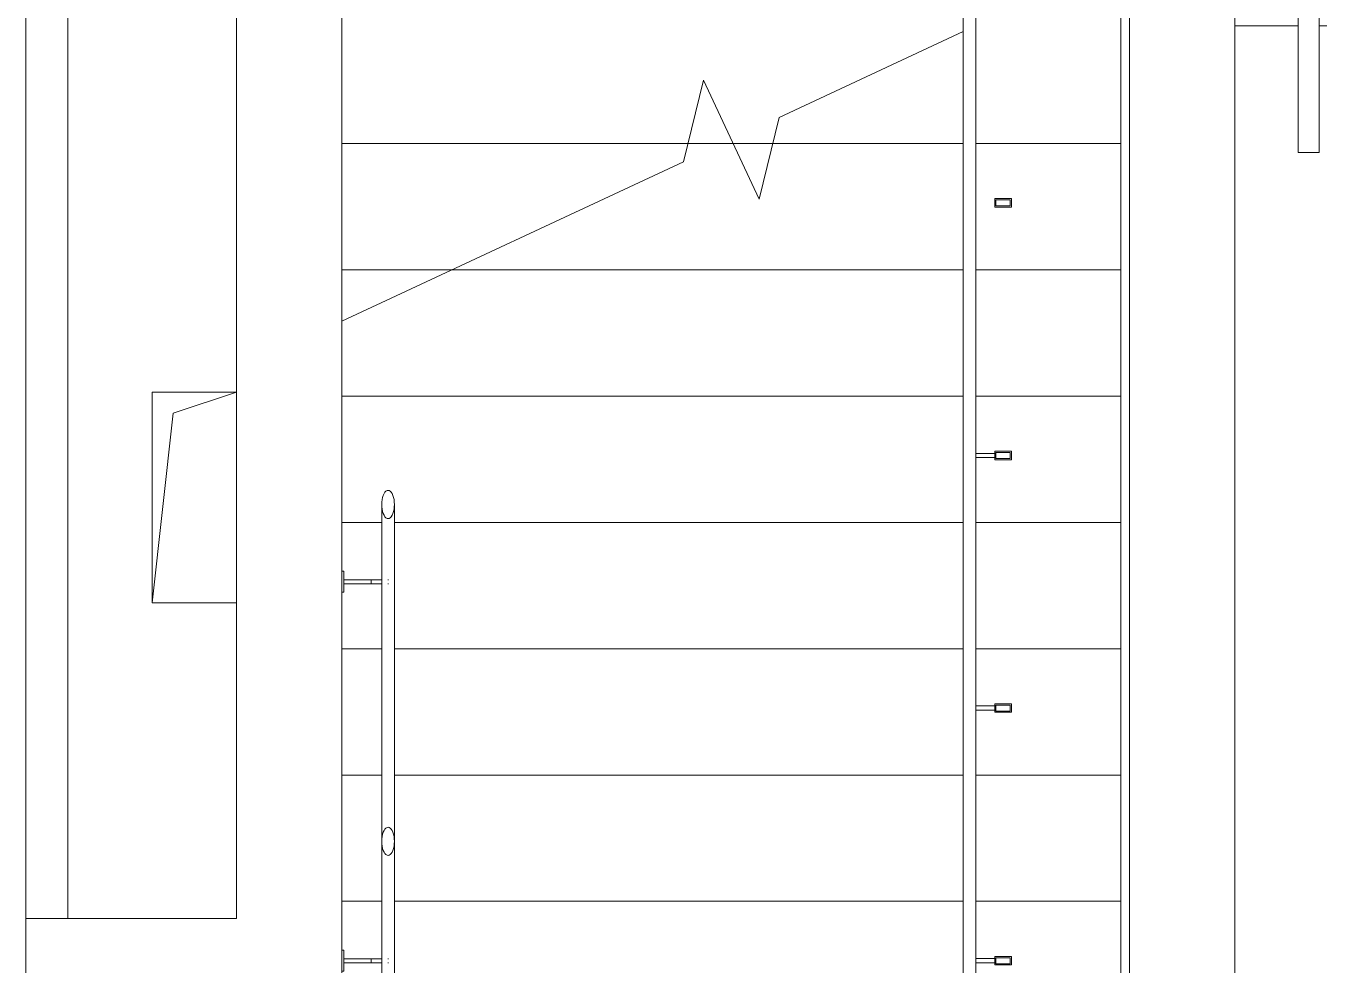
# Model space of a CAD drawing. Header units: millimetres. Extents: x 5993 to 95364, y 94667 to 143522.
# Drawn here: x 49707.1 to 49957, y 118157.7 to 118339.2 of the extents above; entities that cross this region are included whole.
import ezdxf

# ---------------------------------------------------------------- set-up
doc = ezdxf.new("R2010")
doc.units = ezdxf.units.MM
for name, color, linetype, lineweight in [('0-2', 7, 'Continuous', 9), ('Контуры', 7, 'Continuous', 9), ('Марки вырезов', 7, 'Continuous', 9), ('Обобщенные модели', 7, 'Continuous', 9), ('Ограждение', 7, 'Continuous', 9), ('Ограждение-1', 7, 'Continuous', 20), ('Перекрытия', 7, 'Continuous', 9), ('Стены-1', 7, 'Continuous', 13)]:
    doc.layers.add(name, color=color, linetype=linetype, lineweight=lineweight)

# ---------------------------------------------------------------- blocks, each defined once
blk = doc.blocks.new('AR_Отверстие прямоугольное _в плите_ - AR_Отверстие прямоугольное _в плите_-30229458-АИ2_01_План напольных покрытий и плинтусов 1го этажа _Часть 1_')
at = {"layer": 'Обобщенные модели'}
for p, q in [((99.9999999996036, 250.0000000752069), (-99.99999999959637, 250.0000000752069)), ((-99.99999999959637, 250.0000000752069), (-99.99999999959637, -250.0000000751931)), ((-49.99999999979637, 200.0000000754069), (99.9999999996036, 250.0000000752069)), ((-99.99999999959637, -250.0000000751931), (-49.99999999979637, 200.0000000754069)), ((-99.99999999959637, -250.0000000751931), (99.9999999996036, -250.0000000751931))]:
    blk.add_line(p, q, dxfattribs=at)
blk = doc.blocks.new('Ограждение 27 - Ограждение 2-32656548-АИ2_01_План напольных покрытий и плинтусов 1го этажа _Часть 1_')
at = {"layer": 'Ограждение'}
for p, q in [((7474.990257201762, 53326.14684446745), (7474.990257201762, 53015.99138669689)), ((7504.990257201755, 53015.99138669689), (7504.990257201755, 53326.14684446745)), ((7600.000000000109, 53189.8954048131), (7595.000000000136, 53189.8954048131)), ((7595.000000000065, 53189.89540481317), (7595.000000000065, 53189.04355047039)), ((7595.000000000065, 53189.04355047039), (7595.000000000065, 53189.89540481317)), ((7600.000000000109, 53189.8954048131), (7595.000000000136, 53189.8954048131)), ((7595.000000000065, 53189.89540481317), (7595.000000000065, 53189.04355047039)), ((7595.000000000065, 53139.89540481316), (7595.000000000065, 53189.89540481317)), ((7595.000000000136, 53170.0723184423), (7531.438459972411, 53170.0723184423)), ((7595.000000000136, 53170.0723184423), (7531.43845997242, 53170.0723184423)), ((7531.438459862886, 53160.0723184423), (7595.000000000136, 53160.0723184423)), ((7531.438459862903, 53160.0723184423), (7595.000000000136, 53160.0723184423)), ((7595.000000000065, 53140.74725915593), (7595.000000000065, 53139.89540481316)), ((7595.000000000065, 53139.89540481316), (7595.000000000065, 53140.74725915593)), ((7595.000000000065, 53140.74725915593), (7595.000000000065, 53139.89540481316)), ((7595.000000000136, 53139.89540481309), (7600.000000000109, 53139.89540481309)), ((7595.000000000136, 53139.89540481309), (7600.000000000109, 53139.89540481309)), ((7475.005017261827, 52995.94711682035), (7475.005017261827, 52864.32091254127)), ((7489.990257201689, 53015.99138669696), (7475.501369807353, 53015.99138669696)), ((7504.990257201689, 53015.99138669696), (7489.990257201689, 53015.99138669696)), ((7505.005017261828, 52864.32091254129), (7505.005017261828, 52995.94711682032)), ((7725.000000000349, 52931.04195936726), (7725.000000000349, 52926.0419593673)), ((7725.000000000349, 52931.04195936726), (7725.000000000349, 52926.0419593673)), ((7725.000000000282, 52926.04195936737), (7725.851854343055, 52926.04195936737)), ((7725.851854343055, 52926.04195936737), (7725.000000000282, 52926.04195936737)), ((7725.000000000282, 52926.04195936737), (7725.851854343055, 52926.04195936737)), ((7775.000000000281, 52926.04195936737), (7725.000000000282, 52926.04195936737)), ((7744.823086371139, 52926.0419593673), (7744.823086371139, 52861.09454141163)), ((7744.823086371139, 52926.0419593673), (7744.823086371139, 52861.09454141163)), ((7754.823086371145, 52861.09454130213), (7754.823086371145, 52926.0419593673)), ((7754.823086371137, 52861.09454130213), (7754.823086371137, 52926.0419593673)), ((7774.148145657507, 52926.04195936737), (7775.000000000281, 52926.04195936737)), ((7775.000000000281, 52926.04195936737), (7774.148145657507, 52926.04195936737)), ((7774.148145657507, 52926.04195936737), (7775.000000000281, 52926.04195936737)), ((7775.000000000355, 52926.0419593673), (7775.000000000355, 52931.04195936726)), ((7775.000000000355, 52926.0419593673), (7775.000000000355, 52931.04195936726)), ((8625.000000000144, 52931.04195936726), (8625.000000000144, 52926.0419593673)), ((8625.000000000075, 52926.04195936737), (8625.851854342847, 52926.04195936737)), ((8675.000000000073, 52926.04195936737), (8625.000000000075, 52926.04195936737)), ((8644.823086370934, 52926.0419593673), (8644.823086370934, 52861.09454141163)), ((8654.823086370932, 52861.09454130211), (8654.823086370932, 52926.0419593673)), ((8674.1481456573, 52926.04195936737), (8675.000000000073, 52926.04195936737)), ((8675.000000000151, 52926.0419593673), (8675.000000000151, 52931.04195936726)), ((8033.541014333984, 52836.04195936723), (7514.395742474318, 52836.04195936723)), ((8833.541014333976, 52836.04195936721), (8033.541014333984, 52836.04195936721)), ((7514.395742474318, 52806.04195936726), (8033.541014333984, 52806.04195936723)), ((8033.541014333984, 52806.04195936723), (8833.541014333976, 52806.04195936723))]:
    blk.add_line(p, q, dxfattribs=at)
at = {"layer": 'Ограждение', "flags": 128}
for points in [[(7474.990257201762, 53376.14684446746), (7475.002255601851, 53376.74668448025), (7475.038231607225, 53377.345564877), (7475.098127663954, 53377.94252757679), (7475.181847951128, 53378.53661756667), (7475.289258534144, 53379.12688442939), (7475.420187578985, 53379.71238386386), (7475.574425627104, 53380.29217919591), (7475.751725930523, 53380.8653428767), (7475.951804846587, 53381.4309579666), (7476.17434229172, 53381.98811960207), (7476.418982253461, 53382.53593644346), (7476.685333360076, 53383.07353210058), (7476.972969506607, 53383.60004653512), (7477.281430536559, 53384.11463743628), (7477.610222978113, 53384.61648156838), (7477.958820833496, 53385.10477608791), (7478.3266664205, 53385.57873982774), (7478.71317126465, 53386.03761454703), (7479.117717040654, 53386.48066614412), (7479.539656561557, 53386.90718583094), (7479.978314814143, 53387.31649126703), (7480.432990038782, 53387.70792765095), (7480.902954852106, 53388.080868768), (7481.38745741068, 53388.43471799196), (7481.885722613748, 53388.76890923958), (7482.396953343271, 53389.08290787611), (7482.920331739161, 53389.37621157072), (7483.455020507615, 53389.64835110011), (7484.000164260675, 53389.89889109903), (7484.554890884616, 53390.12743075697), (7485.118312935175, 53390.33360445921), (7485.689529057281, 53390.5170823718), (7486.267625426979, 53390.67757096924), (7486.851677213393, 53390.81481350398), (7487.440750058255, 53390.92859041729), (7488.033901570688, 53391.01871969033)], [(7474.990257201762, 53376.14684446748), (7474.990257201762, 53376.10684980052), (7474.990257201762, 53375.9869297826), (7474.990257201762, 53375.78727626016), (7474.990257201762, 53375.50820863625), (7474.990257201762, 53375.15017335953), (7474.990257201762, 53374.71374321008), (7474.990257201762, 53374.19961638302), (7474.990257201762, 53373.60861537158), (7474.990257201762, 53372.94168565136), (7474.990257201762, 53372.19989416763), (7474.990257201762, 53371.38442762847), (7474.990257201762, 53370.49659060643), (7474.990257201762, 53369.53780345134), (7474.990257201762, 53368.50960001814), (7474.990257201762, 53367.41362521295), (7474.990257201762, 53366.25163236168), (7474.990257201762, 53365.02548040502), (7474.990257201762, 53363.73713092451), (7474.990257201762, 53362.38864500452), (7474.990257201762, 53360.98217993484), (7474.990257201762, 53359.51998575954), (7474.990257201762, 53358.00440167741), (7474.990257201762, 53356.43785229963), (7474.990257201762, 53354.82284377111), (7474.990257201762, 53353.16195976087), (7474.990257201762, 53351.4578573291), (7474.990257201762, 53349.71326267615), (7474.990257201762, 53347.93096678131), (7474.990257201762, 53346.11382093777), (7474.990257201762, 53344.2647321913), (7474.990257201762, 53342.38665868939), (7474.990257201762, 53340.48260494904), (7474.990257201762, 53338.5556170501), (7474.990257201762, 53336.60877776203), (7474.990257201762, 53334.64520161247), (7474.990257201762, 53332.66802990437), (7474.990257201762, 53330.68042569068), (7474.990257201762, 53328.68556871412), (7474.990257201762, 53326.68665032036), (7474.990257201762, 53326.14684446745)], [(7474.990257201762, 53326.14684446745), (7474.990257201762, 53328.1463111768), (7474.990257201762, 53330.14257916591), (7474.990257201762, 53332.13245483191), (7474.990257201762, 53334.11275479819), (7474.990257201762, 53336.08031100722), (7474.990257201762, 53338.03197578882), (7474.990257201762, 53339.96462689568), (7474.990257201762, 53341.87517249827), (7474.990257201762, 53343.76055613122), (7474.990257201762, 53345.6177615829), (7474.990257201762, 53347.44381772077), (7474.990257201762, 53349.23580324454), (7474.990257201762, 53350.99085135965), (7474.990257201762, 53352.70615436351), (7474.990257201762, 53354.37896813721), (7474.990257201762, 53356.00661653558), (7474.990257201762, 53357.58649566837), (7474.990257201762, 53359.11607806603), (7474.990257201762, 53360.59291672299), (7474.990257201762, 53362.01464901244), (7474.990257201762, 53363.37900046601), (7474.990257201762, 53364.68378841241), (7474.990257201762, 53365.92692546928), (7474.990257201762, 53367.10642288251), (7474.990257201762, 53368.22039370785), (7474.990257201762, 53369.26705582963), (7474.990257201762, 53370.2447348117), (7474.990257201762, 53371.15186657629), (7474.990257201762, 53371.98699990605), (7474.990257201762, 53372.74879876582), (7474.990257201762, 53373.43604443994), (7474.990257201762, 53374.04763748191), (7474.990257201762, 53374.58259947336), (7474.990257201762, 53375.04007458923), (7474.990257201762, 53375.41933096689), (7474.990257201762, 53375.71976187704), (7474.990257201762, 53375.94088669434), (7474.990257201762, 53376.08235166624), (7474.990257201762, 53376.14393047897), (7474.990257201762, 53376.14684446746)], [(7491.785940311092, 53391.03897400526), (7492.380030300978, 53390.95525371807), (7492.970297163692, 53390.84784313507), (7493.555796598172, 53390.71691409023), (7494.135591930226, 53390.56267604211), (7494.708755611006, 53390.38537573869), (7495.27437070089, 53390.18529682262), (7495.831532336396, 53389.96275937751), (7496.379349177752, 53389.71811941577), (7496.916944834881, 53389.45176830915), (7497.44345926942, 53389.16413216263), (7497.958050170574, 53388.85567113266), (7498.459894302686, 53388.52687869109), (7498.948188822201, 53388.17828083574), (7499.422152562034, 53387.81043524873), (7499.881027281332, 53387.42393040456), (7500.324078878416, 53387.01938462858), (7500.750598565259, 53386.59744510766), (7501.15990400132, 53386.15878685509), (7501.551340385248, 53385.70411163045)], [(7501.924281502304, 53385.23414681711), (7502.278130726275, 53384.74964425854), (7502.612321973878, 53384.25137905549), (7502.926320610411, 53383.74014832595), (7503.21962430504, 53383.21676993006), (7503.491763834408, 53382.6820811616), (7503.742303833342, 53382.13693740856), (7503.970843491267, 53381.58221078461), (7504.1770171935, 53381.01878873403), (7504.360495106094, 53380.44757261193), (7504.520983703533, 53379.86947624223), (7504.658226238296, 53379.28542445582), (7504.772003151583, 53378.69635161097), (7504.862132424635, 53378.10320009852), (7504.928469869825, 53377.50691883442), (7504.970909361399, 53376.90846174145), (7504.989383005209, 53376.30878622333), (7504.990257201764, 53376.14684446746)], [(7504.990257201755, 53326.14684446745), (7504.990257201755, 53328.1463111768), (7504.990257201755, 53330.14257916591), (7504.990257201755, 53332.13245483191), (7504.990257201764, 53334.11275479819), (7504.990257201764, 53336.08031100722), (7504.990257201764, 53338.03197578882), (7504.990257201764, 53339.96462689568), (7504.990257201764, 53341.87517249827), (7504.990257201764, 53343.76055613122), (7504.990257201764, 53345.6177615829), (7504.990257201764, 53347.44381772077), (7504.990257201764, 53349.23580324454), (7504.990257201764, 53350.99085135965), (7504.990257201764, 53352.70615436351), (7504.990257201764, 53354.37896813721), (7504.990257201764, 53356.0066165356), (7504.990257201764, 53357.58649566838), (7504.990257201764, 53359.11607806603), (7504.990257201764, 53360.59291672301), (7504.990257201764, 53362.01464901244), (7504.990257201764, 53363.37900046601), (7504.990257201764, 53364.68378841241), (7504.990257201764, 53365.92692546929), (7504.990257201764, 53367.10642288251), (7504.990257201764, 53368.22039370787), (7504.990257201764, 53369.26705582963), (7504.990257201764, 53370.24473481171), (7504.990257201764, 53371.15186657629), (7504.990257201764, 53371.98699990606), (7504.990257201764, 53372.74879876582), (7504.990257201764, 53373.43604443996), (7504.990257201764, 53374.04763748193), (7504.990257201764, 53374.58259947338), (7504.990257201764, 53375.04007458923), (7504.990257201764, 53375.41933096689), (7504.990257201764, 53375.71976187704), (7504.990257201764, 53375.94088669436), (7504.990257201764, 53376.08235166624), (7504.990257201764, 53376.14393047897), (7504.990257201764, 53376.14684446748)], [(7504.990257201764, 53376.14684446746), (7504.990257201764, 53376.10684980052), (7504.990257201764, 53375.98692978259), (7504.990257201764, 53375.78727626015), (7504.990257201764, 53375.50820863623), (7504.990257201764, 53375.1501733595), (7504.990257201764, 53374.71374321006), (7504.990257201764, 53374.199616383), (7504.990257201764, 53373.60861537158), (7504.990257201764, 53372.94168565136), (7504.990257201764, 53372.19989416761), (7504.990257201764, 53371.38442762847), (7504.990257201764, 53370.49659060643), (7504.990257201764, 53369.53780345134), (7504.990257201764, 53368.50960001814), (7504.990257201764, 53367.41362521293), (7504.990257201764, 53366.25163236168), (7504.990257201764, 53365.025480405), (7504.990257201764, 53363.73713092449), (7504.990257201764, 53362.38864500452), (7504.990257201764, 53360.98217993482), (7504.990257201764, 53359.51998575954), (7504.990257201764, 53358.00440167741), (7504.990257201764, 53356.43785229963), (7504.990257201764, 53354.82284377109), (7504.990257201764, 53353.16195976087), (7504.990257201764, 53351.4578573291), (7504.990257201764, 53349.71326267615), (7504.990257201764, 53347.9309667813), (7504.990257201764, 53346.11382093777), (7504.990257201764, 53344.2647321913), (7504.990257201764, 53342.38665868939), (7504.990257201764, 53340.48260494904), (7504.990257201764, 53338.55561705009), (7504.990257201764, 53336.60877776203), (7504.990257201764, 53334.64520161247), (7504.990257201764, 53332.66802990437), (7504.990257201764, 53330.68042569068), (7504.990257201764, 53328.68556871412), (7504.990257201764, 53326.68665032036)], [(7490.455316178895, 53170.0723184423), (7490.501432305567, 53170.0723184423), (7490.613415117584, 53170.0723184423), (7490.791085466354, 53170.0723184423), (7491.034159117215, 53170.0723184423), (7491.342247204168, 53170.0723184423), (7491.714856852025, 53170.0723184423), (7492.151391964793, 53170.0723184423)], [(7492.117797588432, 53160.0723184423), (7491.685848844581, 53160.0723184423), (7491.317871972282, 53160.0723184423), (7491.014455656034, 53160.0723184423), (7490.776085297231, 53160.0723184423), (7490.603142237591, 53160.0723184423), (7490.495903149117, 53160.0723184423), (7490.455316178825, 53160.0723184423)], [(7531.438455558427, 53160.0723184423), (7529.790326323228, 53160.0723184423), (7528.145209924146, 53160.0723184423), (7526.505738196468, 53160.0723184423), (7524.874533945243, 53160.0723184423), (7523.254206749288, 53160.0723184423), (7521.64734878646, 53160.0723184423), (7520.056530686744, 53160.0723184423), (7518.484297419712, 53160.0723184423), (7516.933164223219, 53160.0723184423), (7515.405612579491, 53160.0723184423), (7513.904086245284, 53160.0723184423), (7512.430987342438, 53160.0723184423), (7510.988672514938, 53160.0723184423), (7509.579449158846, 53160.0723184423), (7508.205571730895, 53160.0723184423), (7506.869238141917, 53160.0723184423), (7505.572586240568, 53160.0723184423)], [(7531.438455558427, 53160.0723184423), (7529.790326323228, 53160.0723184423), (7528.145209924155, 53160.0723184423), (7526.505738196476, 53160.0723184423), (7524.874533945252, 53160.0723184423), (7523.254206749296, 53160.0723184423), (7521.64734878647, 53160.0723184423), (7520.056530686753, 53160.0723184423), (7518.484297419721, 53160.0723184423), (7516.933164223227, 53160.0723184423), (7515.405612579491, 53160.0723184423), (7513.904086245293, 53160.0723184423), (7512.430987342438, 53160.0723184423), (7510.988672514938, 53160.0723184423), (7509.579449158846, 53160.0723184423), (7508.205571730903, 53160.0723184423), (7506.869238141917, 53160.0723184423), (7505.572586240576, 53160.0723184423)], [(7505.664692183957, 53170.0723184423), (7506.964274975497, 53170.0723184423), (7508.303387416005, 53170.0723184423), (7509.679887211232, 53170.0723184423), (7511.091572255164, 53170.0723184423), (7512.536184152853, 53170.0723184423), (7514.011411833453, 53170.0723184423), (7515.514895247353, 53170.0723184423), (7517.044229141831, 53170.0723184423), (7518.596966908894, 53170.0723184423), (7520.170624499337, 53170.0723184423), (7521.762684396711, 53170.0723184423), (7523.370599644823, 53170.0723184423), (7524.991797922255, 53170.0723184423), (7526.623685657614, 53170.0723184423), (7528.263652178635, 53170.0723184423), (7529.909073888726, 53170.0723184423), (7531.43845539158, 53170.0723184423)], [(7505.664692183966, 53170.0723184423), (7506.964274975497, 53170.0723184423), (7508.303387416005, 53170.0723184423), (7509.679887211241, 53170.0723184423), (7511.091572255164, 53170.0723184423), (7512.536184152862, 53170.0723184423), (7514.011411833453, 53170.0723184423), (7515.514895247361, 53170.0723184423), (7517.04422914184, 53170.0723184423), (7518.596966908894, 53170.0723184423), (7520.170624499337, 53170.0723184423), (7521.76268439672, 53170.0723184423), (7523.370599644833, 53170.0723184423), (7524.991797922263, 53170.0723184423), (7526.623685657622, 53170.0723184423), (7528.263652178653, 53170.0723184423), (7529.909073888743, 53170.0723184423), (7531.438455391588, 53170.0723184423)], [(7474.874222154612, 52993.36875067492), (7474.874222154612, 52994.29314598473), (7474.874222154612, 52995.25179702348), (7474.874222154612, 52996.24317015403), (7474.874222154612, 52997.26567939081), (7474.874222154612, 52998.31768893723), (7474.874222154612, 52999.3975158024), (7474.874222154612, 53000.50343249368), (7474.874222154612, 53001.63366978029), (7474.874222154612, 53002.78641952367), (7474.874222154612, 53003.95983757014), (7474.874222154612, 53005.15204670114), (7474.874222154612, 53006.36113963638), (7474.874222154612, 53007.58518208509), (7474.874222154612, 53008.8222158405), (7474.874222154612, 53010.07026191243), (7474.874222154612, 53011.32732369345), (7474.874222154612, 53012.59139015285), (7474.874222154612, 53013.86043905394), (7474.874222154612, 53015.13244018923), (7474.874222154612, 53015.99204209118)], [(7474.874222154612, 52994.29314598471), (7474.874222154612, 52995.25179702348), (7474.874222154612, 52996.24317015403), (7474.874222154612, 52997.26567939081), (7474.874222154612, 52998.31768893723), (7474.874222154612, 52999.3975158024), (7474.874222154612, 53000.50343249368), (7474.874222154612, 53001.63366978029), (7474.874222154612, 53002.78641952367), (7474.874222154612, 53003.95983757014), (7474.874222154612, 53005.15204670114), (7474.874222154612, 53006.36113963638), (7474.874222154612, 53007.58518208509), (7474.874222154612, 53008.8222158405), (7474.874222154612, 53010.07026191243), (7474.874222154612, 53011.32732369345), (7474.874222154612, 53012.59139015285), (7474.874222154612, 53013.86043905394), (7474.874222154612, 53015.13244018923), (7474.874222154612, 53015.99204209118)], [(7504.874222154604, 53015.99204209118), (7504.874222154604, 53014.71919825591), (7504.874222154604, 53013.44793282326), (7504.874222154604, 53012.18027954675), (7504.874222154604, 53010.91826640123), (7504.874222154604, 53009.66391233848), (7504.874222154604, 53008.41922405744), (7504.874222154604, 53007.18619279384), (7504.874222154604, 53005.96679113466), (7504.874222154604, 53004.76296986245), (7504.874222154604, 53003.57665483441), (7504.874222154604, 53002.40974390153), (7504.874222154604, 53001.2641038724), (7504.874222154604, 53000.14156752667), (7504.874222154604, 52999.04393068302), (7504.874222154604, 52997.97294932621), (7504.874222154604, 52996.93033679802), (7504.874222154604, 52995.91776105604), (7504.874222154604, 52994.93684200546), (7504.874222154604, 52993.98914890755), (7504.874222154604, 52993.36875067492)], [(7504.874222154604, 53015.99138669689), (7504.874222154604, 53014.71919825591), (7504.874222154604, 53013.44793282326), (7504.874222154604, 53012.18027954675), (7504.874222154604, 53010.91826640123), (7504.874222154604, 53009.66391233848), (7504.874222154604, 53008.41922405744), (7504.874222154604, 53007.18619279384), (7504.874222154604, 53005.96679113466), (7504.874222154604, 53004.76296986245), (7504.874222154604, 53003.57665483441), (7504.874222154604, 53002.40974390153), (7504.874222154604, 53001.2641038724), (7504.874222154604, 53000.14156752667), (7504.874222154604, 52999.04393068302), (7504.874222154604, 52997.97294932621)], [(7744.823086371139, 52836.62035641974), (7744.823086371139, 52837.95946886042), (7744.823086371139, 52839.3359686558), (7744.823086371139, 52840.74765369982), (7744.823086371139, 52842.19226559767), (7744.823086371139, 52843.66749327836), (7744.823086371139, 52845.17097669237), (7744.823086371139, 52846.70031058693), (7744.823086371139, 52848.25304835406), (7744.823086371139, 52849.82670594458), (7744.823086371139, 52851.41876584203), (7744.823086371139, 52853.0266810902), (7744.823086371139, 52854.64787936767), (7744.823086371139, 52856.27976710308), (7744.823086371139, 52857.91973362412), (7744.823086371139, 52859.56515533424), (7744.823086371139, 52861.0945368308)], [(7744.823086371139, 52836.62035641976), (7744.823086371139, 52837.95946886042), (7744.823086371139, 52839.3359686558), (7744.823086371139, 52840.74765369982), (7744.823086371139, 52842.19226559767), (7744.823086371139, 52843.66749327836), (7744.823086371139, 52845.17097669237), (7744.823086371139, 52846.70031058694), (7744.823086371139, 52848.25304835408), (7744.823086371139, 52849.82670594458), (7744.823086371139, 52851.41876584203), (7744.823086371139, 52853.0266810902), (7744.823086371139, 52854.64787936767), (7744.823086371139, 52856.27976710308), (7744.823086371139, 52857.91973362412), (7744.823086371139, 52859.56515533424), (7744.823086371139, 52861.0945368308)], [(7754.823086371145, 52861.09453699765), (7754.823086371145, 52859.44640776247), (7754.823086371145, 52857.80129136336), (7754.823086371145, 52856.1618196357), (7754.823086371145, 52854.53061538448), (7754.823086371145, 52852.91028818852), (7754.823086371145, 52851.3034302257), (7754.823086371145, 52849.71261212596), (7754.823086371145, 52848.14037885895), (7754.823086371145, 52846.58924566245), (7754.823086371145, 52845.06169401872), (7754.823086371145, 52843.56016768451), (7754.823086371145, 52842.08706878167), (7754.823086371145, 52840.64475395417), (7754.823086371145, 52839.23553059809), (7754.823086371145, 52837.86165317013), (7754.823086371145, 52836.52531958117)], [(7754.823086371145, 52861.09453699763), (7754.823086371145, 52859.44640776247), (7754.823086371145, 52857.80129136336), (7754.823086371145, 52856.1618196357), (7754.823086371145, 52854.53061538448), (7754.823086371145, 52852.91028818852), (7754.823086371145, 52851.3034302257), (7754.823086371145, 52849.71261212596), (7754.823086371145, 52848.14037885895), (7754.823086371145, 52846.58924566245), (7754.823086371145, 52845.06169401872), (7754.823086371145, 52843.56016768451), (7754.823086371145, 52842.08706878167), (7754.823086371145, 52840.64475395417), (7754.823086371145, 52839.23553059809), (7754.823086371145, 52837.86165317013), (7754.823086371145, 52836.52531958117)], [(8644.823086370934, 52836.62035641474), (8644.823086370934, 52837.95946885524), (8644.823086370934, 52839.33596865048), (8644.823086370934, 52840.74765369439), (8644.823086370934, 52842.19226559209), (8644.823086370934, 52843.66749327267), (8644.823086370934, 52845.17097668658), (8644.823086370934, 52846.70031058106), (8644.823086370934, 52848.2530483481), (8644.823086370934, 52849.82670593855), (8644.823086370934, 52851.41876583593), (8644.823086370934, 52853.02668108403), (8644.823086370934, 52854.64787936149), (8644.823086370934, 52856.27976709684), (8644.823086370934, 52857.91973361785), (8644.823086370934, 52859.56515532795), (8644.823086370934, 52861.0945368308)], [(8654.823086370932, 52861.09453699763), (8654.823086370932, 52859.44640776245), (8654.823086370932, 52857.80129136336), (8654.823086370932, 52856.1618196357), (8654.823086370932, 52854.53061538446), (8654.823086370932, 52852.91028818852), (8654.823086370932, 52851.30343022569), (8654.823086370932, 52849.71261212596), (8654.823086370932, 52848.14037885894), (8654.823086370932, 52846.58924566245), (8654.823086370932, 52845.06169401872), (8654.823086370932, 52843.56016768451), (8654.823086370932, 52842.08706878166), (8654.823086370932, 52840.64475395417), (8654.823086370932, 52839.23553059807), (8654.823086370932, 52837.86165317013), (8654.823086370932, 52836.52531958117)], [(7744.823086371139, 52820.1113976182), (7744.823086371139, 52820.15751374512), (7744.823086371139, 52820.2694965574), (7744.823086371139, 52820.44716690639), (7744.823086371139, 52820.69024055752), (7744.823086371139, 52820.99832864472), (7744.823086371139, 52821.37093829282), (7744.823086371139, 52821.80747340585)], [(7754.823086371145, 52821.7738790277), (7754.823086371145, 52821.34193028384), (7754.823086371145, 52820.97395341154), (7754.823086371145, 52820.67053709531), (7754.823086371145, 52820.4321667365), (7754.823086371145, 52820.25922367686), (7754.823086371145, 52820.15198458836), (7754.823086371145, 52820.11139761813)], [(8644.823086370934, 52820.11139761813), (8644.823086370934, 52820.15751374479), (8644.823086370934, 52820.26949655682), (8644.823086370934, 52820.44716690558), (8644.823086370934, 52820.69024055645), (8644.823086370934, 52820.99832864341), (8644.823086370934, 52821.37093829126), (8644.823086370934, 52821.80747340404)], [(8654.823086370932, 52821.77387902769), (8654.823086370932, 52821.34193028384), (8654.823086370932, 52820.97395341151), (8654.823086370932, 52820.67053709528), (8654.823086370932, 52820.43216673649), (8654.823086370932, 52820.25922367684), (8654.823086370932, 52820.15198458836), (8654.823086370932, 52820.11139761808)]]:
    blk.add_lwpolyline(points, dxfattribs=at)
at = {"layer": 'Ограждение'}
for centre, major_axis, ratio, start_param, end_param in [((7489.874222154538, 52993.36875067498), (15.00000000000025, 0), 0.7018689370315389, 2.879793265790336, 3.141592653589793), ((7490.005017261755, 52995.94711682043), (15, 0), 0.4999999999995149, 2.879793265790732, 3.141592653589793), ((7489.874222154538, 53015.99204209127), (15.00000000000022, 0), 0.00899322340604612, 3.423664164021683, 4.712388980384683), ((7489.874222154538, 52993.36875067498), (15.00000000000129, 0), 0.7018689370314799, 2.617993877991429, 2.858000950425917), ((7489.874222154538, 52993.36875067498), (15.00000000000125, 0), 0.701868937031774, 2.356194490192345, 2.60480652659188), ((7489.874222154538, 52993.36875067498), (15, 0), 0.7018689370321226, 1.570796326794897, 2.34573076320334), ((7490.005017261755, 52995.94711682043), (14.99999999999925, 0), 0.5000000000000892, 1.570796326794897, 1.936350034994021), ((7489.874222154538, 53015.99204209127), (15, 0), 0.008993223406529674, 4.712388980384683, 6.021385919372582), ((7489.874222154538, 52993.36875067498), (15.0000000000006, 0), 0.7018689370318041, 0.7853981633974697, 1.570796326794897), ((7490.005017261755, 52995.94711682043), (15, 0), 0.4999999999995149, 1.205242618596098, 1.570796326794897), ((7490.005017261755, 52995.94711682043), (15.00000000000029, 0), 0.4999999999998156, 1.056662665336255, 1.201794863209651), ((7489.874222154538, 52993.36875067498), (15.0000000000005, 0), 0.7018689370319368, 0.5235987755981124, 0.7724590963363539), ((7489.874222154538, 52993.36875067498), (14.99999999999937, 0), 0.7018689370320483, 0.2617993877992912, 0.5047413523992234), ((7490.005017261755, 52995.94711682043), (14.99999999999937, 0), 0.5000000000001658, 0, 0.2617993877987511), ((7490.005017261755, 52864.32091254136), (14.99999999999966, 0), 0.4999999999997847, 2.887261304623613, 3.314837431091198), ((7490.005017261755, 52864.32091254136), (15, 0), 0.5, 3.141592653589793, 3.314837431091125), ((7490.005017261755, 52864.32091254136), (15.00000000000067, 0), 0.4999999999998092, 2.617993877993648, 2.879793265790879), ((7490.005017261755, 52864.32091254136), (15.00000000000023, 0), 0.5000000000001704, 2.379792600051712, 2.592754598251327), ((7490.005017261755, 52864.32091254136), (15.00000000000067, 0), 0.5000000000001968, 2.103836873762625, 2.335299294845805), ((7490.005017261755, 52864.32091254136), (15.00000000000021, 0), 0.5000000000001499, 1.849120097510622, 2.075214447653083), ((7490.005017261755, 52864.32091254136), (14.99999999999969, 0), 0.4999999999997549, 1.577018755591747, 1.81842494184915), ((7490.005017261755, 52864.32091254136), (15, 0), 0.5, 0, 1.047197551196964), ((7514.395742474243, 52821.04195936732), (0, 14.99999999999272), 0.4472135955001903, 1.308996938995489, 1.570796326794898), ((7514.395742474243, 52821.04195936732), (0, 15), 0.4472135954999734, 1.570796326794898, 3.141592653589789)]:
    blk.add_ellipse(centre, major_axis=major_axis, ratio=ratio, start_param=start_param, end_param=end_param, dxfattribs=at)
for points in [[(7531.435994510206, 53169.99631394668), (7531.437611434263, 53170.09729278099), (7531.440981176143, 53170.09765282709), (7531.445841882935, 53169.49028109586), (7531.449871051948, 53168.35335540582), (7531.452567049827, 53166.81691676953), (7531.453159776032, 53165.6538428456), (7531.45318130645, 53165.07231844236)], [(7531.435994510195, 53169.99631394668), (7531.437611434252, 53170.09729278099), (7531.439288501254, 53170.09517430743), (7531.440948858459, 53169.9963341937)], [(7531.45318130645, 53165.07231844237), (7531.453159282049, 53164.49061975267), (7531.452565987175, 53163.32749435613), (7531.44987717552, 53161.7938414976), (7531.445842887936, 53160.65406712565), (7531.442601068363, 53160.24960234616), (7531.440950013316, 53160.14837335364)], [(7744.899090866767, 52861.09207594958), (7744.798112032462, 52861.09369287363), (7744.797751986337, 52861.0970626155), (7745.40512371758, 52861.10192332232), (7746.542049407654, 52861.10595249133), (7748.07848804392, 52861.10864848916), (7749.24156196784, 52861.10924121539), (7749.823086371071, 52861.10926274581)], [(7744.899090866768, 52861.09207594958), (7744.798112032463, 52861.09369287363), (7744.800230506016, 52861.09536994062), (7744.899070619743, 52861.09703029784)], [(7749.823086371072, 52861.10926274581), (7750.404785060757, 52861.10924072141), (7751.567910457287, 52861.10864742655), (7753.101563315823, 52861.10595861491), (7754.241337687797, 52861.10192432731), (7754.645802467287, 52861.09868250773), (7754.747031459794, 52861.09703145271)], [(8644.89909086656, 52861.09207594957), (8644.798112032255, 52861.09369287363), (8644.797751986129, 52861.09706261548), (8645.405123717377, 52861.10192332232), (8646.542049407448, 52861.10595249133), (8648.078488043699, 52861.10864848915), (8649.241561967627, 52861.10924121537), (8649.823086370865, 52861.1092627458)], [(8649.823086370865, 52861.1092627458), (8650.40478506055, 52861.1092407214), (8651.56791045708, 52861.10864742654), (8653.10156331562, 52861.10595861489), (8654.24133768759, 52861.10192432728), (8654.645802467081, 52861.09868250772), (8654.747031459588, 52861.09703145268)]]:
    blk.add_open_spline(points, degree=3, dxfattribs=at)
at = {"layer": 'Ограждение-1', "flags": 128}
for points in [[(8067.082033996411, 52821.04195936732), (8066.572470541476, 52823.64668203233), (8065.059263004397, 52826.1722615172), (8062.588389430466, 52828.54195936731), (8059.234926062911, 52830.68377351262), (8055.100766189218, 52832.5326260141), (8050.311524165159, 52834.03234042408), (8045.012718686165, 52835.13734867911), (8039.365351275393, 52835.81407566251), (8033.541014333907, 52836.04195936731), (8027.716677392429, 52835.81407566251), (8022.069309981657, 52835.13734867911), (8016.770504502663, 52834.03234042408), (8011.981262478604, 52832.5326260141), (8007.847102604911, 52830.68377351262), (8004.493639237356, 52828.54195936731), (8002.022765663425, 52826.1722615172), (8000.509558126346, 52823.64668203233), (7999.999994671411, 52821.04195936732)], [(7999.999994671411, 52821.04195936732), (8000.509558126346, 52818.43723670231), (8002.022765663425, 52815.91165721743), (8004.493639237356, 52813.54195936733), (8007.847102604911, 52811.40014522201), (8011.981262478604, 52809.55129272054), (8016.770504502663, 52808.05157831055), (8022.069309981657, 52806.94657005553), (8027.716677392429, 52806.26984307213), (8033.541014333907, 52806.04195936732), (8039.365351275393, 52806.26984307213), (8045.012718686165, 52806.94657005553), (8050.311524165159, 52808.05157831055), (8055.100766189218, 52809.55129272054), (8059.234926062911, 52811.40014522201), (8062.588389430466, 52813.54195936733), (8065.059263004397, 52815.91165721743), (8066.572470541476, 52818.43723670231), (8067.082033996411, 52821.04195936732)], [(8867.082033996403, 52821.04195936729), (8866.572470541476, 52823.6466820323), (8865.059263004396, 52826.17226151717), (8862.588389430466, 52828.54195936729), (8859.23492606291, 52830.6837735126), (8855.100766189218, 52832.53262601406), (8850.31152416516, 52834.03234042406), (8845.012718686165, 52835.13734867908), (8839.365351275392, 52835.81407566248), (8833.541014333907, 52836.0419593673), (8827.71667739242, 52835.81407566248), (8822.069309981649, 52835.13734867908), (8816.770504502654, 52834.03234042406), (8811.981262478595, 52832.53262601406), (8807.847102604903, 52830.6837735126), (8804.493639237347, 52828.54195936729), (8802.022765663416, 52826.17226151717), (8800.509558126338, 52823.6466820323), (8799.99999467141, 52821.04195936729)], [(8799.99999467141, 52821.04195936729), (8800.509558126347, 52818.43723670227), (8802.022765663425, 52815.9116572174), (8804.493639237357, 52813.54195936729), (8807.847102604912, 52811.400145222), (8811.981262478605, 52809.55129272051), (8816.770504502663, 52808.05157831052), (8822.069309981658, 52806.94657005549), (8827.71667739242, 52806.26984307211), (8833.541014333907, 52806.04195936731), (8839.365351275392, 52806.26984307211), (8845.012718686155, 52806.94657005549), (8850.31152416515, 52808.05157831052), (8855.1007661892, 52809.55129272051), (8859.234926062902, 52811.400145222), (8862.588389430457, 52813.54195936729), (8865.059263004388, 52815.9116572174), (8866.572470541467, 52818.43723670227), (8867.082033996403, 52821.04195936729)]]:
    blk.add_lwpolyline(points, dxfattribs=at)
blk = doc.blocks.new('Ограждение_СКБ_Подвал - 2-й марш _Л-1_ 2-30732789-АИ2_01_План напольных покрытий и плинтусов 1го этажа _Часть 1_')
at = {"layer": 'Ограждение'}
for p, q in [((2120.000000000006, 24.99999999998765), (-159.999999999995, 24.99999999998765)), ((-159.999999999995, 24.99999999998765), (-159.999999999995, -25.00000000001466)), ((2120.000000000006, -25.00000000001466), (2120.000000000006, 24.99999999998765)), ((-159.999999999995, -25.00000000001466), (2120.000000000006, -25.00000000001466))]:
    blk.add_line(p, q, dxfattribs=at)
blk = doc.blocks.new('О_Кронштейн_Форма Г_Круг_ГОСТ 25903 - О_Кронштейн_Форма Г_Круг_ГОСТ 2590-2006 2-32732885-АИ2_01_План напольных покрытий и плинтусов 1го этажа _Часть 1_')
at = {"layer": 'Ограждение'}
for p, q in [((101500.1514162685, 51704.9116546718), (101465.1514162685, 51704.9116546718)), ((101465.1514162685, 51694.91165467179), (101500.1514162685, 51694.91165467179))]:
    blk.add_line(p, q, dxfattribs=at)
at = {"layer": 'Ограждение', "flags": 128}
for points in [[(101455.1679280334, 51704.9116546718), (101456.0924724066, 51704.9116546718), (101457.0315091575, 51704.9116546718), (101457.9835360277, 51704.9116546718), (101458.9470299772, 51704.9116546718), (101459.9204496212, 51704.9116546718), (101460.902237696, 51704.9116546718), (101461.8908235501, 51704.9116546718), (101462.8846256569, 51704.9116546718), (101463.8820541452, 51704.9116546718), (101464.8815133421, 51704.9116546718), (101465.1514162685, 51704.9116546718)], [(101465.1514162685, 51694.91165467179), (101464.1516829138, 51694.91165467179), (101463.1535489193, 51694.91165467179), (101462.1586110863, 51694.91165467179), (101461.1684611032, 51694.91165467179), (101460.1846829986, 51694.91165467179), (101459.2088506078, 51694.91165467179), (101458.2425250544, 51694.91165467179), (101457.2872522531, 51694.91165467179), (101456.3445604366, 51694.91165467179), (101455.4159577108, 51694.91165467179)]]:
    blk.add_lwpolyline(points, dxfattribs=at)
blk = doc.blocks.new('О_Балясина_Труба_ГОСТ 86452 - О_Балясина_Трубa_ГОСТ 8645-68-35136667-АИ2_01_План напольных покрытий и плинтусов 1го этажа _Часть 1_')
at = {"layer": 'Ограждение'}
for p, q in [((40.00000000000385, 10.00000000000461), (4.255329422164777e-12, 10.00000000000461)), ((4.262471557685195e-12, 10.00000000000476), (4.262471557685195e-12, -9.999999999994504)), ((3.000000000003953, -6.999999999995228), (3.000000000003953, 7.00000000000477)), ((3.000000000003988, 7.000000000004762), (37.00000000000367, 7.000000000004762)), ((37.00000000000369, 7.00000000000477), (37.00000000000369, -6.999999999995262)), ((40.00000000000378, -9.999999999994648), (40.00000000000378, 10.00000000000461)), ((4.188967990510893e-12, -9.999999999994504), (40.00000000000378, -9.999999999994504)), ((37.00000000000367, -6.999999999995245), (3.000000000003988, -6.999999999995245))]:
    blk.add_line(p, q, dxfattribs=at)
blk = doc.blocks.new('О_Элемент поручня_с загибами_Труба_ГОСТ 87321 - О_Элемент поручня_с загибами_Труба_ГОСТ 8732-78 2-32743902-АИ2_01_План напольных покрытий и плинтусов 1го этажа _Часть 1_')
at = {"layer": 'Ограждение'}
for p, q in [((-4169.999999999993, -29.99999999999448), (-4169.999999999993, 0)), ((-4169.999999999993, 0), (45.00000000000439, 0)), ((45.00000000000439, 0), (45.00000000000439, -29.99999999999448)), ((45.00000000000439, -29.99999999999448), (-4169.999999999993, -29.99999999999448))]:
    blk.add_line(p, q, dxfattribs=at)

msp = doc.modelspace()

# ---------------------------------------------------------------- linework, layer by layer
at = {"layer": 'Контуры'}
for p, q in [((49952.95114686397, 118339.2183242363), (49942.33663405887, 118339.2183242363)), ((50030.27686816522, 118339.2183242363), (49957.02092166929, 118339.2183242363))]:
    msp.add_line(p, q, dxfattribs=at)
at = {"layer": 'Марки вырезов'}
for p, q in [((49888.22095375023, 118338.1227260895), (49852.66227778327, 118321.5414431723)), ((49838.06622768342, 118328.7680046549), (49834.2199347955, 118312.9416374027)), ((49848.81598489534, 118305.7150759201), (49838.06622768342, 118328.7680046549)), ((49852.66227778327, 118321.5414431723), (49848.81598489534, 118305.7150759201)), ((49834.2199347955, 118312.9416374027), (49768.15027239079, 118282.1328478517))]:
    msp.add_line(p, q, dxfattribs=at)
at = {"layer": 'Перекрытия'}
for p, q in [((49918.73194018796, 118145.5784389987), (49918.73194018796, 118340.9276296545)), ((49952.95114686397, 118339.2183242363), (49940.70872413674, 118339.2183242363)), ((50030.27686816522, 118339.2183242363), (49957.02092166929, 118339.2183242363)), ((49768.15027239079, 118316.5089808225), (49888.22095375023, 118316.5089808225)), ((49890.66281863343, 118316.5089808225), (49918.73194018796, 118316.5089808225)), ((49768.15027239079, 118292.0903319905), (49888.22095375023, 118292.0903319905)), ((49890.66281863343, 118292.0903319905), (49918.73194018796, 118292.0903319905)), ((49768.15027239079, 118267.6716831586), (49888.22095375023, 118267.6716831586)), ((49890.66281863343, 118267.6716831586), (49918.73194018796, 118267.6716831586)), ((49768.15027239079, 118243.2530343266), (49775.90203688835, 118243.2530343266)), ((49778.30551703666, 118243.2530343266), (49888.22095375023, 118243.2530343266)), ((49890.66281863343, 118243.2530343266), (49918.73194018796, 118243.2530343266)), ((49768.15027239079, 118218.8343854946), (49775.9072960264, 118218.8343854946)), ((49778.30025789861, 118218.8343854946), (49888.22095375023, 118218.8343854946)), ((49890.66281863343, 118218.8343854946), (49918.73194018796, 118218.8343854946)), ((49768.15027239079, 118194.4157366626), (49775.8924005509, 118194.4157366626)), ((49778.3151533741, 118194.4157366626), (49888.22095375023, 118194.4157366626)), ((49890.66281863343, 118194.4157366626), (49918.73194018796, 118194.4157366626)), ((49768.15027239079, 118169.9970878306), (49775.88816349658, 118169.9970878306)), ((49778.31939042843, 118169.9970878306), (49888.22095375023, 118169.9970878306)), ((49890.66281863343, 118169.9970878306), (49918.73194018796, 118169.9970878306))]:
    msp.add_line(p, q, dxfattribs=at)
at = {"layer": 'Стены-1'}
for p, q in [((49747.80139836413, 118516.6605057486), (49747.80139836413, 118166.6598724903)), ((49768.15027239079, 118166.6598724903), (49768.15027239079, 118516.6605057486)), ((49920.35985011011, 118475.9627576953), (49920.35985011011, 118142.2412236583)), ((49940.70872413674, 118142.2412236583), (49940.70872413674, 118475.9627576953)), ((49707.10365031083, 118402.7068111994), (49707.10365031083, 118166.6598724903)), ((49715.24319992148, 118166.6598724903), (49715.24319992148, 118402.7068111994)), ((49707.10365031083, 118166.6598724903), (49715.24319992148, 118166.6598724903)), ((49747.80139836413, 118166.6598724903), (49707.10365031083, 118166.6598724903)), ((49707.10365031083, 118166.6598724903), (49707.10365031083, 118146.3109984637)), ((49768.15027239079, 118146.3109984637), (49768.15027239079, 118166.6598724903))]:
    msp.add_line(p, q, dxfattribs=at)

# ---------------------------------------------------------------- block references
at = {"layer": '0-2', "xscale": 0.08139549610658335, "yscale": 0.08139549610658335, "zscale": 0.08139549610658335}
for name, p, rotation in [('Ограждение_СКБ_Подвал - 2-й марш _Л-1_ 2-30732789-АИ2_01_План напольных покрытий и плинтусов 1го этажа _Часть 1_', (49954.98603426662, 118487.3425133048), 269.9999999999998), ('О_Элемент поручня_с загибами_Труба_ГОСТ 87321 - О_Элемент поручня_с загибами_Труба_ГОСТ 8732-78 2-32743902-АИ2_01_План напольных покрытий и плинтусов 1го этажа _Часть 1_', (49890.66281863343, 118124.7340010837), 270.0000000000002), ('Ограждение 27 - Ограждение 2-32656548-АИ2_01_План напольных покрытий и плинтусов 1го этажа _Часть 1_', (54076.49869211187, 117527.7052280536), 89.99999999999993)]:
    msp.add_blockref(name, p, dxfattribs=dict(at, rotation=rotation))
for name, p in [('О_Балясина_Труба_ГОСТ 86452 - О_Балясина_Трубa_ГОСТ 8645-68-35136667-АИ2_01_План напольных покрытий и плинтусов 1го этажа _Часть 1_', (49894.32561595824, 118305.0250249598)), ('AR_Отверстие прямоугольное _в плите_ - AR_Отверстие прямоугольное _в плите_-30229458-АИ2_01_План напольных покрытий и плинтусов 1го этажа _Часть 1_', (49739.66184875355, 118248.0553685969)), ('О_Кронштейн_Форма Г_Круг_ГОСТ 25903 - О_Кронштейн_Форма Г_Круг_ГОСТ 2590-2006 2-32732885-АИ2_01_План напольных покрытий и плинтусов 1го этажа _Часть 1_', (41632.67043653772, 114048.0477694973)), ('О_Балясина_Труба_ГОСТ 86452 - О_Балясина_Трубa_ГОСТ 8645-68-35136667-АИ2_01_План напольных покрытий и плинтусов 1го этажа _Часть 1_', (49894.32561595824, 118256.1877272958)), ('О_Кронштейн_Форма Г_Круг_ГОСТ 25903 - О_Кронштейн_Форма Г_Круг_ГОСТ 2590-2006 2-32732885-АИ2_01_План напольных покрытий и плинтусов 1го этажа _Часть 1_', (41632.67043653772, 113999.2104718333)), ('О_Балясина_Труба_ГОСТ 86452 - О_Балясина_Трубa_ГОСТ 8645-68-35136667-АИ2_01_План напольных покрытий и плинтусов 1го этажа _Часть 1_', (49894.32561595824, 118207.3504296319)), ('О_Кронштейн_Форма Г_Круг_ГОСТ 25903 - О_Кронштейн_Форма Г_Круг_ГОСТ 2590-2006 2-32732885-АИ2_01_План напольных покрытий и плинтусов 1го этажа _Часть 1_', (41632.67043653772, 113950.3731741694)), ('О_Балясина_Труба_ГОСТ 86452 - О_Балясина_Трубa_ГОСТ 8645-68-35136667-АИ2_01_План напольных покрытий и плинтусов 1го этажа _Часть 1_', (49894.32561595824, 118158.5131319679))]:
    msp.add_blockref(name, p, dxfattribs=at)

doc.saveas('drawing.dxf')
